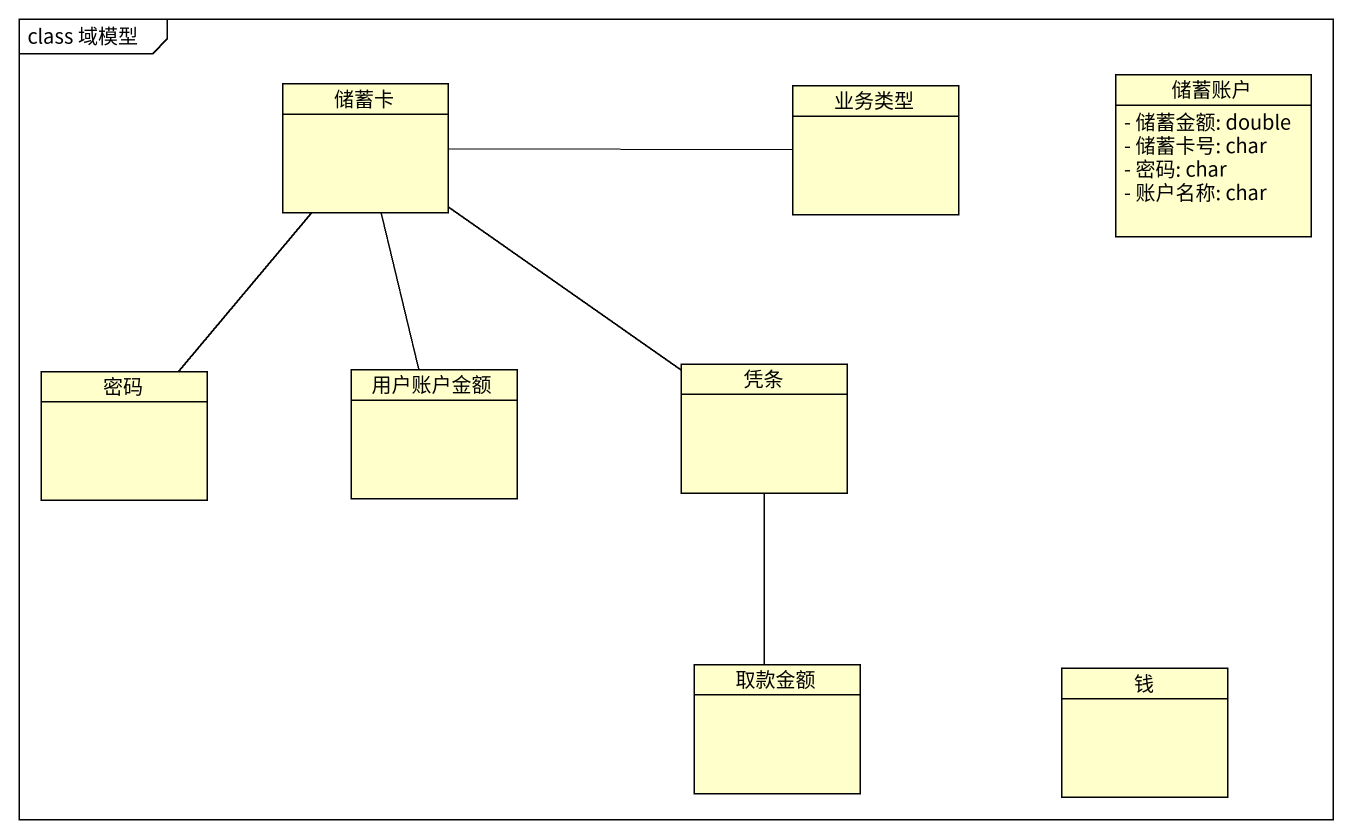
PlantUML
@startuml
mainframe class 域模型
hide circle
hide empty members
skinparam classAttributeIconSize 0
class 储蓄卡
class 业务类型
class 储蓄账户 {
  - 储蓄金额: double
  - 储蓄卡号: char
  - 密码: char
  - 账户名称: char
}
class 密码
class 用户账户金额
class 凭条
class 取款金额
class 钱
储蓄卡 -right- 业务类型
密码 -up- 储蓄卡
用户账户金额 -up- 储蓄卡
凭条 -up- 储蓄卡
凭条 -- 取款金额
@enduml
